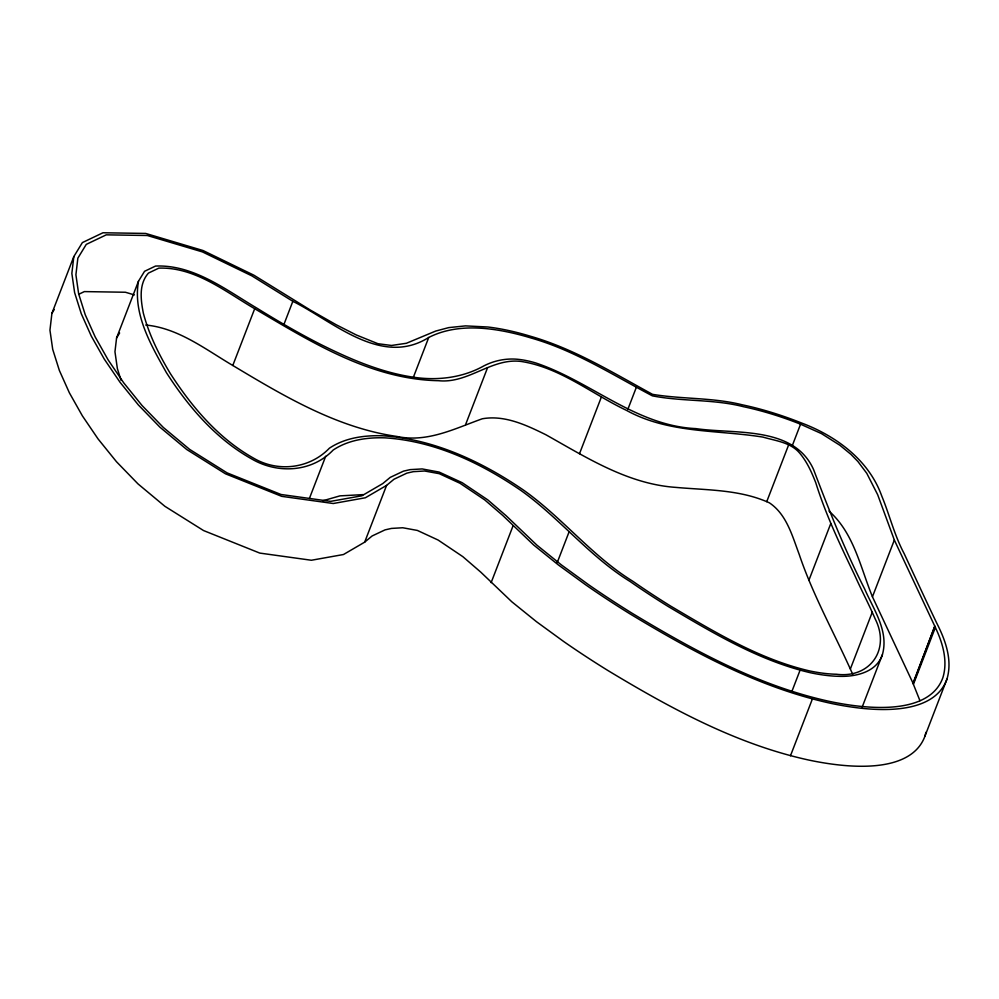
<?xml version="1.0" encoding="UTF-8"?>
<svg xmlns="http://www.w3.org/2000/svg" width="999" height="999" viewBox="0 0 999 999"><rect width="100%" height="100%" fill="white"/><g stroke="black" fill="none" stroke-linecap="round" stroke-linejoin="round"><path stroke-width="1.5" d="M51.911 313.349L49.95 330.169L52.71 349.363L59.353 370.429L69.368 392.794L82.355 415.821L98.064 438.936L116.446 461.688L138.012 483.916L164.885 506.306L203.559 530.556L259.777 553.084L311.388 560.252L343.481 554.52L364.672 542.157L372.115 535.976L385.027 529.882L391.446 528.421L402.734 527.759L417.37 530.432L438.124 540.047L462.837 556.655L480.756 572.127L511.813 601.785L536.451 621.678L563.698 641.52A518.593 176.523 21.1 0 0 607.991 670.566C670.953 708.541 736.987 744.53 809.465 760.202A160.764 54.72 21.1 0 0 858.303 766.233C882.716 766.708 915.459 762.437 925.024 735.963L946.915 679.208C952.659 660.164 945.504 640.309 936.85 623.339C925.723 600.137 914.947 576.798 904.095 553.483C894.355 535.164 889.56 514.872 881.667 495.791C868.793 459.965 835.913 435.839 801.31 422.902A133.004 45.267 21.1 0 0 742.22 404.795C712.811 397.415 682.217 399.275 652.534 394.343C612.999 372.814 574.188 348.813 530.519 336.263A110.215 37.512 21.1 0 0 487.887 327.01L465.459 325.886L448.663 327.622L435.676 331.069L406.418 343.269L391.496 345.467L377.934 343.706L356.231 334.94L336.126 324.725L310.439 310.115L253.858 275.175L203.034 250.524L145.692 233.441L102.972 232.767L82.38 242.595L73.814 256.593L51.911 313.349L54.246 309.528M73.814 256.593L71.853 273.414L74.613 292.607L81.256 313.674L91.259 336.039L104.258 359.066L119.967 382.18L138.349 404.932L159.915 427.172L186.788 449.55L225.462 473.801L281.681 496.341L333.279 503.508L365.384 497.764L386.576 485.402L394.018 479.22L406.918 473.126L413.349 471.665L424.637 471.004L439.26 473.676L460.027 483.291L484.727 499.9L502.659 515.372L533.703 545.029L558.354 564.922L585.601 584.765A518.593 176.523 21.1 0 0 629.882 613.811C692.856 651.798 758.878 687.774 831.355 703.446A160.764 54.72 21.1 0 0 880.194 709.49C904.607 709.952 937.349 705.681 946.915 679.208M862.187 707.067L882.392 654.682C889.048 631.068 873.588 609.552 864.622 588.898C844.879 550.224 828.945 509.989 813.561 469.518C793.893 425.599 735.102 434.34 695.804 428.608C635.764 425.699 590.809 381.418 536.026 363.049A41.933 14.273 21.1 0 0 519.742 359.515C507.467 357.917 494.817 360.227 483.828 365.909C463.561 377.285 439.597 380.532 416.72 377.659C382.767 373.276 350.911 359.503 320.517 344.355C298.826 333.291 277.772 321.054 257.08 308.254C225.899 289.835 193.619 264.473 155.532 266.059L144.555 271.303L138.474 281.231L116.571 337.987L114.96 351.785L117.383 368.656L121.091 380.407M138.474 281.231C132.742 314.086 150.974 345.092 166.446 372.689C188.486 406.98 216.021 439.073 252.035 459.14C277.922 474.15 312 472.19 333.191 450.025C348.414 439.872 367.195 437.25 385.139 437.862C434.403 440.984 480.594 462.837 520.804 490.372C559.577 517.957 589.26 556.381 630.094 581.493A449.25 152.909 21.1 0 0 668.443 606.655C713.448 633.229 759.465 660.976 810.926 672.851A92.033 31.331 21.1 0 0 838.923 676.311C855.444 676.947 876.485 672.364 882.392 654.682M925.024 735.963L925.923 732.304M852.696 674.3C834.977 634.265 813.136 595.866 799.163 554.27C792.269 535.914 786.613 514.348 769.417 502.847C740.097 489.448 707.379 490.234 675.973 487.4C627.872 484.115 586.688 457.617 545.816 434.715C526.286 425.099 504.645 414.81 482.28 418.781C454.782 428.559 427.247 442.919 396.815 436.438C336.975 427.822 283.791 396.054 232.792 365.472L254.695 308.716C225.112 291.496 194.867 266.858 158.816 268.132L148.439 273.089C138.661 284.191 140.747 299.725 143.332 313.099C148.976 334.59 158.916 354.57 170.33 373.539C191.883 406.98 218.569 438.536 253.696 458.216C278.097 472.539 309.702 468.656 329.395 448.201C345.005 437.787 364.273 435.164 382.667 435.789C433.816 439.048 481.83 461.575 523.613 490.172C562.449 517.669 592.057 556.168 632.866 581.293A444.917 151.436 21.1 0 0 670.853 606.206C714.747 632.067 759.515 659.278 809.652 670.941A87.737 29.87 21.1 0 0 836.338 674.238C870.329 678.608 890.584 649.225 875.174 618.905C868.78 604.02 861.138 589.685 854.545 574.875C840.122 544.792 825.748 514.647 815.771 482.742C811.625 472.19 806.955 461.588 799.512 452.922C790.496 442.345 775.574 440.796 762.999 437.112C717.232 429.732 668.568 433.591 626.498 410.377C591.858 393.918 560.514 367.769 521.728 361.538C491.908 357.305 468.531 383.891 438.436 380.694C370.916 379.458 311.101 341.895 254.695 308.716M283.866 324.6L292.844 301.311L251.885 275.886L202.46 251.923L147.328 235.502L106.256 234.84L86.264 244.393L77.86 258.142L75.912 274.762L78.646 293.818L85.252 314.76L95.217 337L108.142 359.915L123.764 382.904L142.008 405.469L163.312 427.447L189.66 449.4L227.123 472.889L281.031 494.493L330.594 501.373L361.838 495.791L382.767 483.578L390.209 477.397L403.446 471.153L410.127 469.63L422.165 468.931L439.185 472.09L462.137 482.667L487.799 499.9L506.106 515.721L536.975 545.204L561.376 564.897L588.386 584.565A514.26 175.05 21.1 0 0 632.292 613.361C694.143 650.636 758.915 686.113 830.082 701.535A156.468 53.259 21.1 0 0 877.621 707.417C901.535 707.891 933.553 703.608 942.881 677.672C948.176 660.351 942.394 641.895 934.764 626.223L913.186 683.553L912.861 682.979L919.942 700.699M309.403 498.451L325.699 456.256M413.012 378.221L428.733 337.475C447.477 327.834 469.268 326.573 489.872 329.033A105.944 36.064 21.1 0 1 530.856 337.937C574.437 350.287 612.724 374.937 652.347 395.841C682.354 401.723 713.598 399.001 743.443 406.693A128.596 43.769 21.1 0 1 800.561 424.2L821.503 433.628L839.934 445.292L850.898 454.32L857.879 461.476L866.782 473.326L877.684 494.742L894.342 540.034L935.052 626.76M364.672 542.157L386.576 485.402M465.609 424.55L487.512 367.807M491.133 582.654L513.024 525.899M579.507 453.696L601.41 396.94M557.23 562.587L569.018 532.03M627.834 409.378L636.251 387.55M766.745 501.635L788.648 444.88M792.145 446.029L800.561 424.2M808.828 580.444L830.718 523.688M791.62 692.132L800.037 670.304M790.471 755.768L812.374 699.013M913.161 683.503L872.452 596.79L894.342 540.034M850.399 668.868L872.302 612.125M912.999 683.204L934.814 626.298M913.523 684.04L935.426 627.285M116.571 337.987L119.618 333.017M428.733 337.475C381.268 367.307 333.266 321.441 292.844 301.311M79.033 294.143L84.353 291.596L125.424 292.245L134.365 294.917M322.627 500.836L339.972 495.866L363.236 494.617M145.717 325.025C178.184 327.997 205.532 349.4 232.792 365.472M828.995 511.076C854.033 533.291 860.301 567.207 872.452 596.79"/></g></svg>
